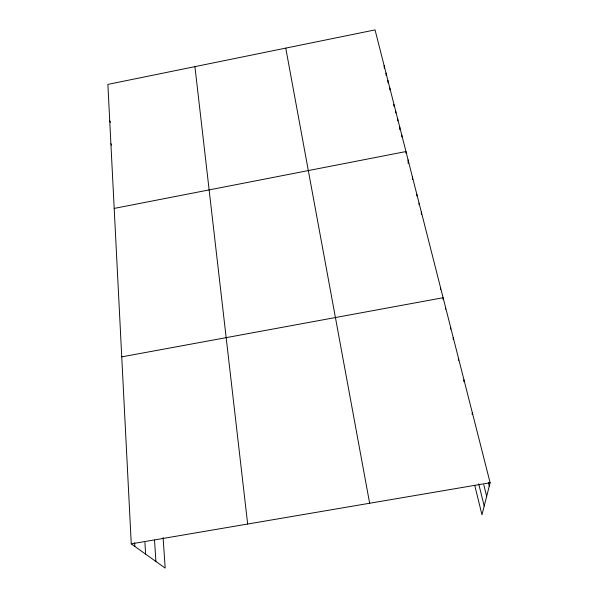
<?xml version="1.0" encoding="UTF-8"?>
<svg xmlns="http://www.w3.org/2000/svg" width="598" height="598" viewBox="0 0 598 598"><rect width="100%" height="100%" fill="white"/><g stroke="black" fill="none" stroke-linecap="round" stroke-linejoin="round"><path stroke-width="0.9" d="M440.502 289.462L440.569 287.728M443.028 299.434L443.111 297.722L121.745 356.864M445.51 309.218L445.6 307.536M450.571 329.154L450.683 327.532M453.149 339.305L453.269 337.713M458.374 360.31L458.546 358.464M463.756 381.517L463.951 379.752M472.091 414.369L472.33 412.732M163.09 537.572L165.183 568.1L131.261 543.866L107.879 84.393L375.058 29.9L490.121 482.728L481.973 514.811L474.752 485.374M114.188 208.41L405.967 151.548L406.012 153.305M131.261 543.866L490.121 482.728M110.899 143.737L111.647 145.202M109.74 120.901L110.481 122.388M488.394 482.698L489.261 486.107M483.782 484.776L486.667 496.325M478.706 483.857L484.193 506.05M285.754 48.117L369.654 503.254M194.918 66.64L247.662 524.035M154.531 540.046L155.899 561.47M144.925 542.483L145.606 554.114M384.14 65.66L384.282 68.15M386.016 73.046L386.151 75.52M134.632 542.715L134.827 546.415M387.915 80.513L388.042 82.973M389.836 88.063L389.926 89.924M393.776 104.329L393.85 106.16M395.712 111.206L395.786 113.029M397.722 119.092L397.79 120.908M399.748 127.075L399.845 129.773M401.796 135.141L401.856 136.927M408.09 159.898L408.165 163.389M412.403 176.881L412.448 179.452M416.821 194.268L416.836 195.95M419.071 203.118L419.078 204.778M421.343 212.073L421.343 214.54"/></g></svg>
